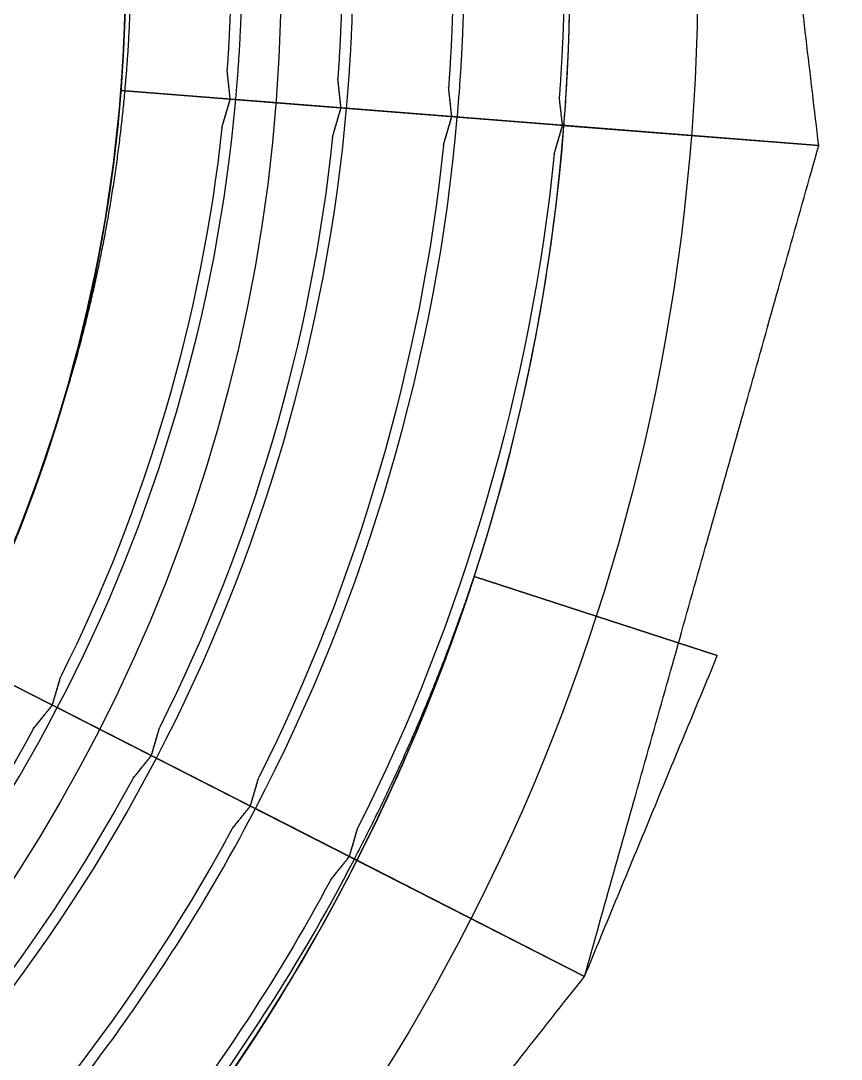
# Model space of a CAD drawing. Header units: millimetres. Extents: x -11.5 to 11.5, y -11.5 to 11.5.
# Drawn here: x 5.063 to 8.017, y -3.912 to -0.176 of the extents above; entities that cross this region are included whole.
import ezdxf

# ---------------------------------------------------------------- set-up
doc = ezdxf.new("R2010")
doc.units = ezdxf.units.MM
doc.layers.add('Part', color=7, linetype='CONTINUOUS')

msp = doc.modelspace()

# ---------------------------------------------------------------- linework, layer by layer
at = {"layer": 'Part'}
for p, q in [((5.4232, -0.4268, 187), (7.9355, -0.6245, 187)), ((7.9355, -0.6245, 172.6), (5.4232, -0.4268, 172.6)), ((5.4232, -0.4268, 187), (7.9355, -0.6245, 187)), ((7.9355, -0.6245, 172.6), (5.4232, -0.4268, 172.6)), ((7.9355, -0.6245, 156.6), (5.4232, -0.4268, 156.6)), ((5.4232, -0.4268, 171), (7.9355, -0.6245, 171)), ((7.9355, -0.6245, 156.6), (5.4232, -0.4268, 156.6)), ((7.9355, -0.6245, 140.6), (5.4232, -0.4268, 140.6)), ((5.4232, -0.4268, 155), (7.9355, -0.6245, 155)), ((5.4232, -0.4268, 171), (7.9355, -0.6245, 171)), ((7.9355, -0.6245, 140.6), (5.4232, -0.4268, 140.6)), ((7.9355, -0.6245, 124.6), (5.4232, -0.4268, 124.6)), ((5.4232, -0.4268, 139), (7.9355, -0.6245, 139)), ((5.4232, -0.4268, 155), (7.9355, -0.6245, 155)), ((7.9355, -0.6245, 124.6), (5.4232, -0.4268, 124.6)), ((7.9355, -0.6245, 108.6), (5.4232, -0.4268, 108.6)), ((5.4232, -0.4268, 123), (7.9355, -0.6245, 123)), ((5.4232, -0.4268, 139), (7.9355, -0.6245, 139)), ((7.9355, -0.6245, 108.6), (5.4232, -0.4268, 108.6)), ((7.9355, -0.6245, 92.6), (5.4232, -0.4268, 92.6)), ((5.4232, -0.4268, 107), (7.9355, -0.6245, 107)), ((5.4232, -0.4268, 123), (7.9355, -0.6245, 123)), ((7.9355, -0.6245, 92.6), (5.4232, -0.4268, 92.6)), ((7.9355, -0.6245, 76.6), (5.4232, -0.4268, 76.6)), ((5.4232, -0.4268, 91), (7.9355, -0.6245, 91)), ((5.4232, -0.4268, 107), (7.9355, -0.6245, 107)), ((7.9355, -0.6245, 76.6), (5.4232, -0.4268, 76.6)), ((5.4232, -0.4268, 75), (7.9355, -0.6245, 75)), ((5.4232, -0.4268, 75), (7.9355, -0.6245, 75)), ((5.4232, -0.4268, 91), (7.9355, -0.6245, 91)), ((7.9355, -0.6245, 188.6), (5.4382, -0.428, 188.6)), ((7.9355, -0.6245, 188.6), (5.4382, -0.428, 188.6)), ((5.817, -0.4578, 203), (7.9355, -0.6245, 203)), ((5.817, -0.4578, 203), (7.9355, -0.6245, 203)), ((5.817, -0.4578, 203.8), (5.817, -0.4578, 203)), ((5.817, -0.4578, 203.8), (5.817, -0.4578, 203)), ((7.9355, -0.6245, 204.6), (5.837, -0.4594, 204.6)), ((7.9355, -0.6245, 204.6), (5.837, -0.4594, 204.6)), ((6.2158, -0.4892, 219), (7.9355, -0.6245, 219)), ((6.2158, -0.4892, 219), (7.9355, -0.6245, 219)), ((6.2158, -0.4892, 219.8), (6.2158, -0.4892, 219)), ((6.2158, -0.4892, 219.8), (6.2158, -0.4892, 219)), ((7.9355, -0.6245, 220.6), (6.2357, -0.4908, 220.6)), ((7.9355, -0.6245, 220.6), (6.2357, -0.4908, 220.6)), ((6.6145, -0.5206, 235), (7.9355, -0.6245, 235)), ((6.6145, -0.5206, 235), (7.9355, -0.6245, 235)), ((6.6145, -0.5206, 235.8), (6.6145, -0.5206, 235)), ((6.6145, -0.5206, 235.8), (6.6145, -0.5206, 235)), ((7.9355, -0.6245, 236.6), (6.6345, -0.5221, 236.6)), ((7.9355, -0.6245, 236.6), (6.6345, -0.5221, 236.6)), ((7.0133, -0.552, 251), (7.9355, -0.6245, 251)), ((7.0133, -0.552, 251.8), (7.0133, -0.552, 251)), ((7.0133, -0.552, 251.8), (7.0133, -0.552, 251)), ((7.0133, -0.552, 251), (7.9355, -0.6245, 251)), ((7.9355, -0.6245, 252.6), (7.0183, -0.5524, 252.6)), ((7.9355, -0.6245, 252.6), (7.0183, -0.5524, 252.6)), ((7.0183, -0.5524, 267), (7.9355, -0.6245, 267)), ((7.0183, -0.5524, 267), (7.9355, -0.6245, 267)), ((7.9355, -0.6245, 268.6), (7.0183, -0.5524, 268.6)), ((7.9355, -0.6245, 268.6), (7.0183, -0.5524, 268.6)), ((7.0183, -0.5524, 283), (7.9355, -0.6245, 283)), ((7.0183, -0.5524, 283), (7.9355, -0.6245, 283)), ((7.9355, -0.6245, 284.6), (7.0183, -0.5524, 284.6)), ((7.9355, -0.6245, 284.6), (7.0183, -0.5524, 284.6)), ((7.0183, -0.5524, 299), (7.9355, -0.6245, 299)), ((7.0183, -0.5524, 299), (7.9355, -0.6245, 299)), ((7.9355, -0.6245, 300.6), (7.0183, -0.5524, 300.6)), ((7.9355, -0.6245, 300.6), (7.0183, -0.5524, 300.6)), ((7.9355, -0.6245, 235), (7.9355, -0.6245, 236.6)), ((7.9355, -0.6245, 235), (7.9355, -0.6245, 236.6)), ((7.9355, -0.6245, 219), (7.9355, -0.6245, 220.6)), ((7.9355, -0.6245, 251), (7.9355, -0.6245, 252.6)), ((7.9355, -0.6245, 251), (7.9355, -0.6245, 252.6)), ((7.9355, -0.6245, 219), (7.9355, -0.6245, 220.6)), ((7.9355, -0.6245, 203), (7.9355, -0.6245, 204.6)), ((7.9355, -0.6245, 267), (7.9355, -0.6245, 268.6)), ((7.9355, -0.6245, 267), (7.9355, -0.6245, 268.6)), ((7.9355, -0.6245, 203), (7.9355, -0.6245, 204.6)), ((7.9355, -0.6245, 187), (7.9355, -0.6245, 188.6)), ((7.9355, -0.6245, 283), (7.9355, -0.6245, 284.6)), ((7.9355, -0.6245, 283), (7.9355, -0.6245, 284.6)), ((7.9355, -0.6245, 187), (7.9355, -0.6245, 188.6)), ((7.9355, -0.6245, 299), (7.9355, -0.6245, 300.6)), ((7.9355, -0.6245, 299), (7.9355, -0.6245, 300.6)), ((7.9355, -0.6245, 171), (7.9355, -0.6245, 172.6)), ((7.9355, -0.6245, 171), (7.9355, -0.6245, 172.6)), ((7.9355, -0.6245, 155), (7.9355, -0.6245, 156.6)), ((7.9355, -0.6245, 155), (7.9355, -0.6245, 156.6)), ((7.9355, -0.6245, 139), (7.9355, -0.6245, 140.6)), ((7.9355, -0.6245, 139), (7.9355, -0.6245, 140.6)), ((7.9355, -0.6245, 123), (7.9355, -0.6245, 124.6)), ((7.9355, -0.6245, 123), (7.9355, -0.6245, 124.6)), ((7.9355, -0.6245, 107), (7.9355, -0.6245, 108.6)), ((7.9355, -0.6245, 107), (7.9355, -0.6245, 108.6)), ((7.9355, -0.6245, 91), (7.9355, -0.6245, 92.6)), ((7.9355, -0.6245, 91), (7.9355, -0.6245, 92.6)), ((7.9355, -0.6245, 75), (7.9355, -0.6245, 76.6)), ((7.9355, -0.6245, 75), (7.9355, -0.6245, 76.6)), ((6.6954, -2.1755, 316), (6.6954, -2.1755, 314.4)), ((6.6954, -2.1755, 314.4), (7.5704, -2.4598, 314.4)), ((6.6954, -2.1755, 314.4), (7.5704, -2.4598, 314.4)), ((7.5704, -2.4598, 316), (6.6954, -2.1755, 316)), ((6.6954, -2.1755, 316), (6.6954, -2.1755, 314.4)), ((7.5704, -2.4598, 316), (6.6954, -2.1755, 316)), ((7.5704, -2.4598, 314.4), (7.5704, -2.4598, 316)), ((7.5704, -2.4598, 314.4), (7.5704, -2.4598, 316)), ((7.0924, -3.6138, 187.6), (4.8471, -2.4697, 187.6)), ((7.0924, -3.6138, 187.6), (4.8471, -2.4697, 187.6)), ((4.8471, -2.4697, 186), (7.0924, -3.6138, 186)), ((7.0924, -3.6138, 171.6), (4.8471, -2.4697, 171.6)), ((7.0924, -3.6138, 171.6), (4.8471, -2.4697, 171.6)), ((4.8471, -2.4697, 186), (7.0924, -3.6138, 186)), ((7.0924, -3.6138, 155.6), (4.8471, -2.4697, 155.6)), ((7.0924, -3.6138, 155.6), (4.8471, -2.4697, 155.6)), ((4.8471, -2.4697, 170), (7.0924, -3.6138, 170)), ((4.8471, -2.4697, 170), (7.0924, -3.6138, 170)), ((7.0924, -3.6138, 139.6), (4.8471, -2.4697, 139.6)), ((7.0924, -3.6138, 139.6), (4.8471, -2.4697, 139.6)), ((4.8471, -2.4697, 154), (7.0924, -3.6138, 154)), ((4.8471, -2.4697, 154), (7.0924, -3.6138, 154)), ((7.0924, -3.6138, 123.6), (4.8471, -2.4697, 123.6)), ((7.0924, -3.6138, 123.6), (4.8471, -2.4697, 123.6)), ((4.8471, -2.4697, 138), (7.0924, -3.6138, 138)), ((4.8471, -2.4697, 138), (7.0924, -3.6138, 138)), ((7.0924, -3.6138, 107.6), (4.8471, -2.4697, 107.6)), ((7.0924, -3.6138, 107.6), (4.8471, -2.4697, 107.6)), ((4.8471, -2.4697, 122), (7.0924, -3.6138, 122)), ((4.8471, -2.4697, 122), (7.0924, -3.6138, 122)), ((7.0924, -3.6138, 91.6), (4.8471, -2.4697, 91.6)), ((7.0924, -3.6138, 91.6), (4.8471, -2.4697, 91.6)), ((4.8471, -2.4697, 106), (7.0924, -3.6138, 106)), ((4.8471, -2.4697, 106), (7.0924, -3.6138, 106)), ((7.0924, -3.6138, 75.6), (4.8471, -2.4697, 75.6)), ((7.0924, -3.6138, 75.6), (4.8471, -2.4697, 75.6)), ((4.8471, -2.4697, 74), (7.0924, -3.6138, 74)), ((4.8471, -2.4697, 74), (7.0924, -3.6138, 74)), ((4.8471, -2.4697, 90), (7.0924, -3.6138, 90)), ((4.8471, -2.4697, 90), (7.0924, -3.6138, 90)), ((5.1767, -2.6377, 202), (7.0924, -3.6138, 202)), ((5.1767, -2.6377, 202.8), (5.1767, -2.6377, 202)), ((5.1767, -2.6377, 202.8), (5.1767, -2.6377, 202)), ((5.1767, -2.6377, 202), (7.0924, -3.6138, 202)), ((7.0924, -3.6138, 203.6), (5.1946, -2.6468, 203.6)), ((7.0924, -3.6138, 203.6), (5.1946, -2.6468, 203.6)), ((5.5332, -2.8193, 218), (7.0924, -3.6138, 218)), ((5.5332, -2.8193, 218.8), (5.5332, -2.8193, 218)), ((5.5332, -2.8193, 218.8), (5.5332, -2.8193, 218)), ((5.5332, -2.8193, 218), (7.0924, -3.6138, 218)), ((7.0924, -3.6138, 219.6), (5.551, -2.8284, 219.6)), ((7.0924, -3.6138, 219.6), (5.551, -2.8284, 219.6)), ((5.8896, -3.0009, 234), (7.0924, -3.6138, 234)), ((5.8896, -3.0009, 234.8), (5.8896, -3.0009, 234)), ((5.8896, -3.0009, 234.8), (5.8896, -3.0009, 234)), ((5.8896, -3.0009, 234), (7.0924, -3.6138, 234)), ((7.0924, -3.6138, 235.6), (5.9074, -3.01, 235.6)), ((7.0924, -3.6138, 235.6), (5.9074, -3.01, 235.6)), ((6.246, -3.1825, 250), (7.0924, -3.6138, 250)), ((6.246, -3.1825, 250.8), (6.246, -3.1825, 250)), ((6.246, -3.1825, 250.8), (6.246, -3.1825, 250)), ((6.246, -3.1825, 250), (7.0924, -3.6138, 250)), ((7.0924, -3.6138, 251.6), (6.2638, -3.1916, 251.6)), ((7.0924, -3.6138, 251.6), (6.2638, -3.1916, 251.6)), ((6.2727, -3.1961, 266), (7.0924, -3.6138, 266)), ((6.2727, -3.1961, 266), (7.0924, -3.6138, 266)), ((7.0924, -3.6138, 267.6), (6.2727, -3.1961, 267.6)), ((7.0924, -3.6138, 267.6), (6.2727, -3.1961, 267.6)), ((6.2727, -3.1961, 282), (7.0924, -3.6138, 282)), ((6.2727, -3.1961, 282), (7.0924, -3.6138, 282)), ((7.0924, -3.6138, 283.6), (6.2727, -3.1961, 283.6)), ((7.0924, -3.6138, 283.6), (6.2727, -3.1961, 283.6)), ((6.2727, -3.1961, 298), (7.0924, -3.6138, 298)), ((6.2727, -3.1961, 298), (7.0924, -3.6138, 298)), ((7.0924, -3.6138, 299.6), (6.2727, -3.1961, 299.6)), ((7.0924, -3.6138, 299.6), (6.2727, -3.1961, 299.6)), ((6.2727, -3.1961, 314), (7.0924, -3.6138, 314)), ((6.2727, -3.1961, 314), (7.0924, -3.6138, 314)), ((7.0924, -3.6138, 315.6), (6.2727, -3.1961, 315.6)), ((7.0924, -3.6138, 315.6), (6.2727, -3.1961, 315.6)), ((7.0924, -3.6138, 234), (7.0924, -3.6138, 235.6)), ((7.0924, -3.6138, 234), (7.0924, -3.6138, 235.6)), ((7.0924, -3.6138, 250), (7.0924, -3.6138, 251.6)), ((7.0924, -3.6138, 250), (7.0924, -3.6138, 251.6)), ((7.0924, -3.6138, 218), (7.0924, -3.6138, 219.6)), ((7.0924, -3.6138, 218), (7.0924, -3.6138, 219.6)), ((7.0924, -3.6138, 266), (7.0924, -3.6138, 267.6)), ((7.0924, -3.6138, 266), (7.0924, -3.6138, 267.6)), ((7.0924, -3.6138, 202), (7.0924, -3.6138, 203.6)), ((7.0924, -3.6138, 202), (7.0924, -3.6138, 203.6)), ((7.0924, -3.6138, 282), (7.0924, -3.6138, 283.6)), ((7.0924, -3.6138, 282), (7.0924, -3.6138, 283.6)), ((7.0924, -3.6138, 186), (7.0924, -3.6138, 187.6)), ((7.0924, -3.6138, 298), (7.0924, -3.6138, 299.6)), ((7.0924, -3.6138, 298), (7.0924, -3.6138, 299.6)), ((7.0924, -3.6138, 186), (7.0924, -3.6138, 187.6)), ((7.0924, -3.6138, 314), (7.0924, -3.6138, 315.6)), ((7.0924, -3.6138, 314), (7.0924, -3.6138, 315.6)), ((7.0924, -3.6138, 170), (7.0924, -3.6138, 171.6)), ((7.0924, -3.6138, 170), (7.0924, -3.6138, 171.6)), ((7.0924, -3.6138, 154), (7.0924, -3.6138, 155.6)), ((7.0924, -3.6138, 154), (7.0924, -3.6138, 155.6)), ((7.0924, -3.6138, 138), (7.0924, -3.6138, 139.6)), ((7.0924, -3.6138, 138), (7.0924, -3.6138, 139.6)), ((7.0924, -3.6138, 122), (7.0924, -3.6138, 123.6)), ((7.0924, -3.6138, 122), (7.0924, -3.6138, 123.6)), ((7.0924, -3.6138, 106), (7.0924, -3.6138, 107.6)), ((7.0924, -3.6138, 106), (7.0924, -3.6138, 107.6)), ((7.0924, -3.6138, 90), (7.0924, -3.6138, 91.6)), ((7.0924, -3.6138, 90), (7.0924, -3.6138, 91.6)), ((7.0924, -3.6138, 74), (7.0924, -3.6138, 75.6)), ((7.0924, -3.6138, 74), (7.0924, -3.6138, 75.6))]:
    msp.add_line(p, q, dxfattribs=at)
for centre, radius in [((0, 0, 55), 11.5), ((0, 0, 55), 11.5), ((0, 0, 46), 11.5), ((0, 0, 46), 11.5), ((0, 0, 46), 7.5), ((0, 0, 46), 7.5), ((0, 0, 35), 7.5), ((0, 0, 35), 7.5), ((0, 0, 35), 6), ((0, 0), 6), ((0, 0, 35), 6), ((0, 0), 6), ((0, 0, 55), 5.44), ((0, 0, 55), 5.44)]:
    msp.add_circle(centre, radius, dxfattribs=at)
for centre, radius, start, end in [((0, 0, 252), 7.04, 18, -18.01221), ((0, 0, 252), 7.04, 18, -18.01221), ((0, 0, 316), 7.04, 0, -18), ((0, 0, 316), 7.04, 0, -18), ((0, 0, 188), 5.44, 16.943, -18.0282), ((0, 0, 188), 5.44, 16.943, -18.0282), ((0, 0, 316), 7.04, -18, 0), ((0, 0, 316), 7.04, -18, 0)]:
    msp.add_arc(centre, radius, start, end, dxfattribs=at)
for points, degree in [([(7.9355, -0.6245, 236.6), (7.5704, 2.4598, 237.6)], 1), ([(7.9355, -0.6245, 220.6), (7.5704, 2.4598, 221.6)], 1), ([(7.9355, -0.6245, 235), (7.5704, 2.4598, 236)], 1), ([(7.9355, -0.6245, 251), (7.5704, 2.4598, 252)], 1), ([(7.9355, -0.6245, 236.6), (7.5704, 2.4598, 237.6)], 1), ([(7.9355, -0.6245, 235), (7.5704, 2.4598, 236)], 1), ([(7.9355, -0.6245, 220.6), (7.5704, 2.4598, 221.6)], 1), ([(7.9355, -0.6245, 219), (7.5704, 2.4598, 220)], 1), ([(7.9355, -0.6245, 204.6), (7.5704, 2.4598, 205.6)], 1), ([(7.9355, -0.6245, 219), (7.5704, 2.4598, 220)], 1), ([(7.9355, -0.6245, 252.6), (7.5704, 2.4598, 253.6)], 1), ([(7.9355, -0.6245, 251), (7.5704, 2.4598, 252)], 1), ([(7.9355, -0.6245, 252.6), (7.5704, 2.4598, 253.6)], 1), ([(7.9355, -0.6245, 267), (7.5704, 2.4598, 268)], 1), ([(7.9355, -0.6245, 204.6), (7.5704, 2.4598, 205.6)], 1), ([(7.9355, -0.6245, 203), (7.5704, 2.4598, 204)], 1), ([(7.9355, -0.6245, 188.6), (7.5704, 2.4598, 189.6)], 1), ([(7.9355, -0.6245, 203), (7.5704, 2.4598, 204)], 1), ([(7.9355, -0.6245, 268.6), (7.5704, 2.4598, 269.6)], 1), ([(7.9355, -0.6245, 283), (7.5704, 2.4598, 284)], 1), ([(7.9355, -0.6245, 268.6), (7.5704, 2.4598, 269.6)], 1), ([(7.9355, -0.6245, 267), (7.5704, 2.4598, 268)], 1), ([(7.9355, -0.6245, 188.6), (7.5704, 2.4598, 189.6)], 1), ([(7.9355, -0.6245, 187), (7.5704, 2.4598, 188)], 1), ([(7.9355, -0.6245, 284.6), (7.5704, 2.4598, 285.6)], 1), ([(7.9355, -0.6245, 299), (7.5704, 2.4598, 300)], 1), ([(7.9355, -0.6245, 284.6), (7.5704, 2.4598, 285.6)], 1), ([(7.9355, -0.6245, 283), (7.5704, 2.4598, 284)], 1), ([(7.9355, -0.6245, 187), (7.5704, 2.4598, 188)], 1), ([(7.9355, -0.6245, 172.6), (7.5704, 2.4598, 173.6)], 1), ([(7.9355, -0.6245, 300.6), (7.5704, 2.4598, 301.6)], 1), ([(7.9355, -0.6245, 300.6), (7.5704, 2.4598, 301.6)], 1), ([(7.9355, -0.6245, 299), (7.5704, 2.4598, 300)], 1), ([(7.9355, -0.6245, 172.6), (7.5704, 2.4598, 173.6)], 1), ([(7.9355, -0.6245, 171), (7.5704, 2.4598, 172)], 1), ([(7.9355, -0.6245, 156.6), (7.5704, 2.4598, 157.6)], 1), ([(7.9355, -0.6245, 171), (7.5704, 2.4598, 172)], 1), ([(7.9355, -0.6245, 156.6), (7.5704, 2.4598, 157.6)], 1), ([(7.9355, -0.6245, 155), (7.5704, 2.4598, 156)], 1), ([(7.9355, -0.6245, 140.6), (7.5704, 2.4598, 141.6)], 1), ([(7.9355, -0.6245, 155), (7.5704, 2.4598, 156)], 1), ([(7.9355, -0.6245, 140.6), (7.5704, 2.4598, 141.6)], 1), ([(7.9355, -0.6245, 139), (7.5704, 2.4598, 140)], 1), ([(7.9355, -0.6245, 124.6), (7.5704, 2.4598, 125.6)], 1), ([(7.9355, -0.6245, 139), (7.5704, 2.4598, 140)], 1), ([(7.9355, -0.6245, 124.6), (7.5704, 2.4598, 125.6)], 1), ([(7.9355, -0.6245, 123), (7.5704, 2.4598, 124)], 1), ([(7.9355, -0.6245, 108.6), (7.5704, 2.4598, 109.6)], 1), ([(7.9355, -0.6245, 123), (7.5704, 2.4598, 124)], 1), ([(7.9355, -0.6245, 108.6), (7.5704, 2.4598, 109.6)], 1), ([(7.9355, -0.6245, 107), (7.5704, 2.4598, 108)], 1), ([(7.9355, -0.6245, 92.6), (7.5704, 2.4598, 93.6)], 1), ([(7.9355, -0.6245, 107), (7.5704, 2.4598, 108)], 1), ([(7.9355, -0.6245, 92.6), (7.5704, 2.4598, 93.6)], 1), ([(7.9355, -0.6245, 91), (7.5704, 2.4598, 92)], 1), ([(7.9355, -0.6245, 76.6), (7.5704, 2.4598, 77.6)], 1), ([(7.9355, -0.6245, 91), (7.5704, 2.4598, 92)], 1), ([(7.9355, -0.6245, 76.6), (7.5704, 2.4598, 77.6)], 1), ([(7.9355, -0.6245, 75), (7.5704, 2.4598, 76)], 1), ([(7.9355, -0.6245, 75), (7.5704, 2.4598, 76)], 1), ([(5.4232, -0.4268, 187), (5.4399, -0.2154, 187.1013), (5.44, 0, 187.2019)], 2), ([(5.4232, -0.4268, 172.6), (5.4399, -0.2156, 172.7016), (5.44, 0, 172.8025)], 2), ([(5.4232, -0.4268, 187), (5.4399, -0.2154, 187.1013), (5.44, 0, 187.2019)], 2), ([(5.4232, -0.4268, 172.6), (5.4399, -0.2156, 172.7016), (5.44, 0, 172.8025)], 2), ([(5.4232, -0.4268, 156.6), (5.4399, -0.2156, 156.7016), (5.44, 0, 156.8025)], 2), ([(5.4232, -0.4268, 156.6), (5.4399, -0.2156, 156.7016), (5.44, 0, 156.8025)], 2), ([(5.4232, -0.4268, 171), (5.4399, -0.2156, 171.1016), (5.44, 0, 171.2025)], 2), ([(5.4232, -0.4268, 171), (5.4399, -0.2156, 171.1016), (5.44, 0, 171.2025)], 2), ([(5.4232, -0.4268, 140.6), (5.4399, -0.2156, 140.7016), (5.44, 0, 140.8025)], 2), ([(5.4232, -0.4268, 140.6), (5.4399, -0.2156, 140.7016), (5.44, 0, 140.8025)], 2), ([(5.4232, -0.4268, 155), (5.4399, -0.2156, 155.1016), (5.44, 0, 155.2025)], 2), ([(5.4232, -0.4268, 155), (5.4399, -0.2156, 155.1016), (5.44, 0, 155.2025)], 2), ([(5.4232, -0.4268, 124.6), (5.4399, -0.2156, 124.7016), (5.44, 0, 124.8025)], 2), ([(5.4232, -0.4268, 124.6), (5.4399, -0.2156, 124.7016), (5.44, 0, 124.8025)], 2), ([(5.4232, -0.4268, 139), (5.4399, -0.2156, 139.1016), (5.44, 0, 139.2025)], 2), ([(5.4232, -0.4268, 139), (5.4399, -0.2156, 139.1016), (5.44, 0, 139.2025)], 2), ([(5.4232, -0.4268, 108.6), (5.4399, -0.2156, 108.7016), (5.44, 0, 108.8025)], 2), ([(5.4232, -0.4268, 108.6), (5.4399, -0.2156, 108.7016), (5.44, 0, 108.8025)], 2), ([(5.4232, -0.4268, 123), (5.4399, -0.2156, 123.1016), (5.44, 0, 123.2025)], 2), ([(5.4232, -0.4268, 123), (5.4399, -0.2156, 123.1016), (5.44, 0, 123.2025)], 2), ([(5.4232, -0.4268, 92.6), (5.4399, -0.2156, 92.7016), (5.44, 0, 92.8025)], 2), ([(5.4232, -0.4268, 92.6), (5.4399, -0.2156, 92.7016), (5.44, 0, 92.8025)], 2), ([(5.4232, -0.4268, 107), (5.4399, -0.2156, 107.1016), (5.44, 0, 107.2025)], 2), ([(5.4232, -0.4268, 107), (5.4399, -0.2156, 107.1016), (5.44, 0, 107.2025)], 2), ([(5.4232, -0.4268, 76.6), (5.4399, -0.2156, 76.7016), (5.44, 0, 76.8025)], 2), ([(5.4232, -0.4268, 76.6), (5.4399, -0.2156, 76.7016), (5.44, 0, 76.8025)], 2), ([(5.4232, -0.4268, 75), (5.4399, -0.2156, 75.1016), (5.44, 0, 75.2025)], 2), ([(5.4232, -0.4268, 91), (5.4399, -0.2156, 91.1016), (5.44, 0, 91.2025)], 2), ([(5.4232, -0.4268, 91), (5.4399, -0.2156, 91.1016), (5.44, 0, 91.2025)], 2), ([(5.4232, -0.4268, 75), (5.4399, -0.2156, 75.1016), (5.44, 0, 75.2025)], 2), ([(5.4382, -0.428, 188.6), (5.4575, -0.2162, 188.7013), (5.46, 0, 188.8019)], 2), ([(5.4382, -0.428, 188.6), (5.4575, -0.2162, 188.7013), (5.46, 0, 188.8019)], 2), ([(5.82, 0, 203.2018), (5.8181, -0.1769, 203.1246), (5.8056, -0.3512, 203.047)], 2), ([(5.82, 0, 203.2018), (5.8181, -0.1769, 203.1246), (5.8056, -0.3512, 203.047)], 2), ([(5.837, -0.4594, 204.6), (5.8575, -0.232, 204.7013), (5.86, 0, 204.8018)], 2), ([(5.837, -0.4594, 204.6), (5.8575, -0.232, 204.7013), (5.86, 0, 204.8018)], 2), ([(6.22, 0, 219.2019), (6.218, -0.1928, 219.1231), (6.2043, -0.383, 219.0438)], 2), ([(6.22, 0, 219.2019), (6.218, -0.1928, 219.1231), (6.2043, -0.383, 219.0438)], 2), ([(6.2357, -0.4908, 220.6), (6.2575, -0.2478, 220.7014), (6.26, 0, 220.8019)], 2), ([(6.2357, -0.4908, 220.6), (6.2575, -0.2478, 220.7014), (6.26, 0, 220.8019)], 2), ([(6.62, 0, 235.2019), (6.618, -0.2088, 235.1218), (6.603, -0.4146, 235.0411)], 2), ([(6.62, 0, 235.2019), (6.618, -0.2088, 235.1218), (6.603, -0.4146, 235.0411)], 2), ([(6.6345, -0.5221, 236.6), (6.6575, -0.2636, 236.7014), (6.66, 0, 236.8019)], 2), ([(6.6345, -0.5221, 236.6), (6.6575, -0.2636, 236.7014), (6.66, 0, 236.8019)], 2), ([(7.0201, 0, 251.2024), (7.018, -0.2269, 251.1201), (7.0015, -0.4503, 251.0373)], 2), ([(7.0201, 0, 251.2024), (7.018, -0.2269, 251.1201), (7.0015, -0.4503, 251.0373)], 2), ([(7.0183, -0.5524, 252.6), (7.0399, -0.2787, 252.7017), (7.04, 0, 252.8024)], 2), ([(7.0183, -0.5524, 267), (7.0399, -0.2788, 267.1017), (7.04, 0, 267.2025)], 2), ([(7.0183, -0.5524, 268.6), (7.0399, -0.2788, 268.7017), (7.04, 0, 268.8025)], 2), ([(7.0183, -0.5524, 283), (7.0399, -0.2788, 283.1017), (7.04, 0, 283.2025)], 2), ([(7.0183, -0.5524, 252.6), (7.0399, -0.2787, 252.7017), (7.04, 0, 252.8024)], 2), ([(7.0183, -0.5524, 267), (7.0399, -0.2788, 267.1017), (7.04, 0, 267.2025)], 2), ([(7.0183, -0.5524, 284.6), (7.0399, -0.2788, 284.7017), (7.04, 0, 284.8025)], 2), ([(7.0183, -0.5524, 299), (7.0399, -0.2788, 299.1017), (7.04, 0, 299.2025)], 2), ([(7.0183, -0.5524, 268.6), (7.0399, -0.2788, 268.7017), (7.04, 0, 268.8025)], 2), ([(7.0183, -0.5524, 283), (7.0399, -0.2788, 283.1017), (7.04, 0, 283.2025)], 2), ([(7.0183, -0.5524, 300.6), (7.0399, -0.2788, 300.7017), (7.04, 0, 300.8025)], 2), ([(7.0183, -0.5524, 284.6), (7.0399, -0.2788, 284.7017), (7.04, 0, 284.8025)], 2), ([(7.0183, -0.5524, 299), (7.0399, -0.2788, 299.1017), (7.04, 0, 299.2025)], 2), ([(7.0183, -0.5524, 300.6), (7.0399, -0.2788, 300.7017), (7.04, 0, 300.8025)], 2), ([(5.817, -0.4578, 203.8), (5.8116, -0.4071, 203.4229), (5.8056, -0.3512, 203.047)], 2), ([(5.817, -0.4578, 203), (5.8056, -0.3512, 203.047)], 1), ([(5.817, -0.4578, 203.8), (5.8116, -0.4071, 203.4229), (5.8056, -0.3512, 203.047)], 2), ([(5.817, -0.4578, 203), (5.8056, -0.3512, 203.047)], 1), ([(6.2158, -0.4892, 219.8), (6.2103, -0.4385, 219.4214), (6.2043, -0.383, 219.0438)], 2), ([(6.2158, -0.4892, 219), (6.2043, -0.383, 219.0438)], 1), ([(6.2158, -0.4892, 219.8), (6.2103, -0.4385, 219.4214), (6.2043, -0.383, 219.0438)], 2), ([(6.2158, -0.4892, 219), (6.2043, -0.383, 219.0438)], 1), ([(4.8471, -2.4697, 171.6), (5.167, -1.8473, 171.9361), (5.3708, -1.1246, 172.2639), (5.4232, -0.4268, 172.6)], 3), ([(4.8471, -2.4697, 186), (5.167, -1.8473, 186.3361), (5.3708, -1.1246, 186.6639), (5.4232, -0.4268, 187)], 3), ([(4.8471, -2.4697, 186), (5.167, -1.8473, 186.3361), (5.3708, -1.1246, 186.6639), (5.4232, -0.4268, 187)], 3), ([(4.8471, -2.4697, 171.6), (5.167, -1.8473, 171.9361), (5.3708, -1.1246, 172.2639), (5.4232, -0.4268, 172.6)], 3), ([(4.8471, -2.4697, 155.6), (5.167, -1.8473, 155.9361), (5.3708, -1.1246, 156.2639), (5.4232, -0.4268, 156.6)], 3), ([(4.8471, -2.4697, 170), (5.167, -1.8473, 170.3361), (5.3708, -1.1246, 170.6639), (5.4232, -0.4268, 171)], 3), ([(4.8471, -2.4697, 155.6), (5.167, -1.8473, 155.9361), (5.3708, -1.1246, 156.2639), (5.4232, -0.4268, 156.6)], 3), ([(4.8471, -2.4697, 139.6), (5.167, -1.8473, 139.9361), (5.3708, -1.1246, 140.2639), (5.4232, -0.4268, 140.6)], 3), ([(4.8471, -2.4697, 154), (5.167, -1.8473, 154.3361), (5.3708, -1.1246, 154.6639), (5.4232, -0.4268, 155)], 3), ([(4.8471, -2.4697, 170), (5.167, -1.8473, 170.3361), (5.3708, -1.1246, 170.6639), (5.4232, -0.4268, 171)], 3), ([(4.8471, -2.4697, 139.6), (5.167, -1.8473, 139.9361), (5.3708, -1.1246, 140.2639), (5.4232, -0.4268, 140.6)], 3), ([(4.8471, -2.4697, 123.6), (5.167, -1.8473, 123.9361), (5.3708, -1.1246, 124.2639), (5.4232, -0.4268, 124.6)], 3), ([(4.8471, -2.4697, 138), (5.167, -1.8473, 138.3361), (5.3708, -1.1246, 138.6639), (5.4232, -0.4268, 139)], 3), ([(4.8471, -2.4697, 154), (5.167, -1.8473, 154.3361), (5.3708, -1.1246, 154.6639), (5.4232, -0.4268, 155)], 3), ([(4.8471, -2.4697, 123.6), (5.167, -1.8473, 123.9361), (5.3708, -1.1246, 124.2639), (5.4232, -0.4268, 124.6)], 3), ([(4.8471, -2.4697, 107.6), (5.167, -1.8473, 107.9361), (5.3708, -1.1246, 108.2639), (5.4232, -0.4268, 108.6)], 3), ([(4.8471, -2.4697, 122), (5.167, -1.8473, 122.3361), (5.3708, -1.1246, 122.6639), (5.4232, -0.4268, 123)], 3), ([(4.8471, -2.4697, 138), (5.167, -1.8473, 138.3361), (5.3708, -1.1246, 138.6639), (5.4232, -0.4268, 139)], 3), ([(4.8471, -2.4697, 107.6), (5.167, -1.8473, 107.9361), (5.3708, -1.1246, 108.2639), (5.4232, -0.4268, 108.6)], 3), ([(4.8471, -2.4697, 91.6), (5.167, -1.8473, 91.9361), (5.3708, -1.1246, 92.2639), (5.4232, -0.4268, 92.6)], 3), ([(4.8471, -2.4697, 106), (5.167, -1.8473, 106.3361), (5.3708, -1.1246, 106.6639), (5.4232, -0.4268, 107)], 3), ([(4.8471, -2.4697, 122), (5.167, -1.8473, 122.3361), (5.3708, -1.1246, 122.6639), (5.4232, -0.4268, 123)], 3), ([(4.8471, -2.4697, 91.6), (5.167, -1.8473, 91.9361), (5.3708, -1.1246, 92.2639), (5.4232, -0.4268, 92.6)], 3), ([(4.8471, -2.4697, 75.6), (5.167, -1.8473, 75.9361), (5.3708, -1.1246, 76.2639), (5.4232, -0.4268, 76.6)], 3), ([(4.8471, -2.4697, 74), (5.167, -1.8473, 74.3361), (5.3708, -1.1246, 74.6639), (5.4232, -0.4268, 75)], 3), ([(4.8471, -2.4697, 90), (5.167, -1.8473, 90.3361), (5.3708, -1.1246, 90.6639), (5.4232, -0.4268, 91)], 3), ([(4.8471, -2.4697, 106), (5.167, -1.8473, 106.3361), (5.3708, -1.1246, 106.6639), (5.4232, -0.4268, 107)], 3), ([(4.8471, -2.4697, 75.6), (5.167, -1.8473, 75.9361), (5.3708, -1.1246, 76.2639), (5.4232, -0.4268, 76.6)], 3), ([(4.8471, -2.4697, 74), (5.167, -1.8473, 74.3361), (5.3708, -1.1246, 74.6639), (5.4232, -0.4268, 75)], 3), ([(4.8471, -2.4697, 90), (5.167, -1.8473, 90.3361), (5.3708, -1.1246, 90.6639), (5.4232, -0.4268, 91)], 3), ([(6.6145, -0.5206, 235.8), (6.609, -0.4699, 235.4201), (6.603, -0.4146, 235.0411)], 2), ([(6.6145, -0.5206, 235), (6.603, -0.4146, 235.0411)], 1), ([(6.6145, -0.5206, 235.8), (6.609, -0.4699, 235.4201), (6.603, -0.4146, 235.0411)], 2), ([(6.6145, -0.5206, 235), (6.603, -0.4146, 235.0411)], 1), ([(5.1946, -2.6468, 203.6), (5.5459, -1.9815, 203.9357), (5.7722, -1.2078, 204.2634), (5.837, -0.4594, 204.6)], 3), ([(5.1946, -2.6468, 203.6), (5.5459, -1.9815, 203.9357), (5.7722, -1.2078, 204.2634), (5.837, -0.4594, 204.6)], 3), ([(5.7867, -0.5611, 202.9526), (5.8025, -0.5071, 203.3765), (5.817, -0.4578, 203.8)], 2), ([(5.7867, -0.5611, 202.9526), (5.817, -0.4578, 203)], 1), ([(5.7867, -0.5611, 202.9526), (5.817, -0.4578, 203)], 1), ([(5.7867, -0.5611, 202.9526), (5.8025, -0.5071, 203.3765), (5.817, -0.4578, 203.8)], 2), ([(7.0133, -0.552, 251.8), (7.0015, -0.4503, 251.0373)], 1), ([(7.0133, -0.552, 251.8), (7.0015, -0.4503, 251.0373)], 1), ([(7.0133, -0.552, 251), (7.0015, -0.4503, 251.0373)], 1), ([(7.0133, -0.552, 251), (7.0015, -0.4503, 251.0373)], 1), ([(5.551, -2.8284, 219.6), (5.9259, -2.1171, 219.9359), (6.1671, -1.2909, 220.2634), (6.2357, -0.4908, 220.6)], 3), ([(5.551, -2.8284, 219.6), (5.9259, -2.1171, 219.9359), (6.1671, -1.2909, 220.2634), (6.2357, -0.4908, 220.6)], 3), ([(5.9074, -3.01, 235.6), (6.3059, -2.2527, 235.936), (6.5619, -1.3739, 236.2633), (6.6345, -0.5221, 236.6)], 3), ([(5.9074, -3.01, 235.6), (6.3059, -2.2527, 235.936), (6.5619, -1.3739, 236.2633), (6.6345, -0.5221, 236.6)], 3), ([(6.1856, -0.5922, 218.9558), (6.2013, -0.5385, 219.3781), (6.2158, -0.4892, 219.8)], 2), ([(6.1856, -0.5922, 218.9558), (6.2158, -0.4892, 219)], 1), ([(6.1856, -0.5922, 218.9558), (6.2158, -0.4892, 219)], 1), ([(6.1856, -0.5922, 218.9558), (6.2013, -0.5385, 219.3781), (6.2158, -0.4892, 219.8)], 2), ([(6.5845, -0.6233, 234.9586), (6.6001, -0.5699, 235.3795), (6.6145, -0.5206, 235.8)], 2), ([(6.5845, -0.6233, 234.9586), (6.6145, -0.5206, 235)], 1), ([(6.5845, -0.6233, 234.9586), (6.6145, -0.5206, 235)], 1), ([(6.5845, -0.6233, 234.9586), (6.6001, -0.5699, 235.3795), (6.6145, -0.5206, 235.8)], 2), ([(6.2727, -3.1961, 266), (6.687, -2.3895, 266.3365), (6.9501, -1.4566, 266.6635), (7.0183, -0.5524, 267)], 3), ([(6.2727, -3.1961, 267.6), (6.687, -2.3895, 267.9365), (6.9501, -1.4566, 268.2635), (7.0183, -0.5524, 268.6)], 3), ([(6.2727, -3.1961, 282), (6.687, -2.3895, 282.3365), (6.9501, -1.4566, 282.6635), (7.0183, -0.5524, 283)], 3), ([(6.2727, -3.1961, 266), (6.687, -2.3895, 266.3365), (6.9501, -1.4566, 266.6635), (7.0183, -0.5524, 267)], 3), ([(6.2727, -3.1961, 283.6), (6.687, -2.3895, 283.9365), (6.9501, -1.4566, 284.2635), (7.0183, -0.5524, 284.6)], 3), ([(6.2727, -3.1961, 298), (6.687, -2.3895, 298.3365), (6.9501, -1.4566, 298.6635), (7.0183, -0.5524, 299)], 3), ([(6.2727, -3.1961, 267.6), (6.687, -2.3895, 267.9365), (6.9501, -1.4566, 268.2635), (7.0183, -0.5524, 268.6)], 3), ([(6.2727, -3.1961, 282), (6.687, -2.3895, 282.3365), (6.9501, -1.4566, 282.6635), (7.0183, -0.5524, 283)], 3), ([(6.2727, -3.1961, 299.6), (6.687, -2.3895, 299.9365), (6.9501, -1.4566, 300.2635), (7.0183, -0.5524, 300.6)], 3), ([(6.2727, -3.1961, 283.6), (6.687, -2.3895, 283.9365), (6.9501, -1.4566, 284.2635), (7.0183, -0.5524, 284.6)], 3), ([(6.2727, -3.1961, 298), (6.687, -2.3895, 298.3365), (6.9501, -1.4566, 298.6635), (7.0183, -0.5524, 299)], 3), ([(6.2727, -3.1961, 299.6), (6.687, -2.3895, 299.9365), (6.9501, -1.4566, 300.2635), (7.0183, -0.5524, 300.6)], 3), ([(6.695, -2.1769, 252), (6.8678, -1.6468, 252.1993), (6.9761, -1.0933, 252.3979), (7.0183, -0.5524, 252.6)], 3), ([(6.695, -2.1769, 252), (6.8678, -1.6468, 252.1993), (6.9761, -1.0933, 252.3979), (7.0183, -0.5524, 252.6)], 3), ([(6.9834, -0.6544, 250.9611), (6.9989, -0.6013, 251.3807), (7.0133, -0.552, 251.8)], 2), ([(6.9834, -0.6544, 250.9611), (7.0133, -0.552, 251)], 1), ([(6.9834, -0.6544, 250.9611), (7.0133, -0.552, 251)], 1), ([(6.9834, -0.6544, 250.9611), (6.9989, -0.6013, 251.3807), (7.0133, -0.552, 251.8)], 2), ([(5.7867, -0.5611, 202.9526), (5.7153, -1.2365, 202.6484), (5.513, -1.9275, 202.3507), (5.207, -2.5348, 202.0472)], 3), ([(5.7867, -0.5611, 202.9526), (5.7153, -1.2365, 202.6484), (5.513, -1.9275, 202.3507), (5.207, -2.5348, 202.0472)], 3), ([(6.1856, -0.5922, 218.9558), (6.1102, -1.3193, 218.6494), (5.893, -2.0633, 218.3498), (5.5632, -2.7167, 218.044)], 3), ([(6.1856, -0.5922, 218.9558), (6.1102, -1.3193, 218.6494), (5.893, -2.0633, 218.3498), (5.5632, -2.7167, 218.044)], 3), ([(6.5845, -0.6233, 234.9586), (6.5051, -1.4022, 234.6502), (6.2729, -2.199, 234.3491), (5.9195, -2.8986, 234.0412)], 3), ([(6.5845, -0.6233, 234.9586), (6.5051, -1.4022, 234.6502), (6.2729, -2.199, 234.3491), (5.9195, -2.8986, 234.0412)], 3), ([(7.0924, -3.6138, 235.6), (7.9355, -0.6245, 236.6)], 1), ([(7.0924, -3.6138, 250), (7.9355, -0.6245, 251)], 1), ([(7.0924, -3.6138, 251.6), (7.9355, -0.6245, 252.6)], 1), ([(7.0924, -3.6138, 235.6), (7.9355, -0.6245, 236.6)], 1), ([(7.0924, -3.6138, 234), (7.9355, -0.6245, 235)], 1), ([(7.0924, -3.6138, 219.6), (7.9355, -0.6245, 220.6)], 1), ([(7.0924, -3.6138, 234), (7.9355, -0.6245, 235)], 1), ([(7.0924, -3.6138, 251.6), (7.9355, -0.6245, 252.6)], 1), ([(7.0924, -3.6138, 250), (7.9355, -0.6245, 251)], 1), ([(7.0924, -3.6138, 266), (7.9355, -0.6245, 267)], 1), ([(7.0924, -3.6138, 219.6), (7.9355, -0.6245, 220.6)], 1), ([(7.0924, -3.6138, 218), (7.9355, -0.6245, 219)], 1), ([(7.0924, -3.6138, 203.6), (7.9355, -0.6245, 204.6)], 1), ([(7.0924, -3.6138, 218), (7.9355, -0.6245, 219)], 1), ([(7.0924, -3.6138, 267.6), (7.9355, -0.6245, 268.6)], 1), ([(7.0924, -3.6138, 282), (7.9355, -0.6245, 283)], 1), ([(7.0924, -3.6138, 267.6), (7.9355, -0.6245, 268.6)], 1), ([(7.0924, -3.6138, 266), (7.9355, -0.6245, 267)], 1), ([(7.0924, -3.6138, 203.6), (7.9355, -0.6245, 204.6)], 1), ([(7.0924, -3.6138, 202), (7.9355, -0.6245, 203)], 1), ([(7.0924, -3.6138, 187.6), (7.9355, -0.6245, 188.6)], 1), ([(7.0924, -3.6138, 202), (7.9355, -0.6245, 203)], 1), ([(7.0924, -3.6138, 283.6), (7.9355, -0.6245, 284.6)], 1), ([(7.0924, -3.6138, 298), (7.9355, -0.6245, 299)], 1), ([(7.0924, -3.6138, 283.6), (7.9355, -0.6245, 284.6)], 1), ([(7.0924, -3.6138, 282), (7.9355, -0.6245, 283)], 1), ([(7.0924, -3.6138, 187.6), (7.9355, -0.6245, 188.6)], 1), ([(7.0924, -3.6138, 186), (7.9355, -0.6245, 187)], 1), ([(7.0924, -3.6138, 299.6), (7.9355, -0.6245, 300.6)], 1), ([(7.0924, -3.6138, 299.6), (7.9355, -0.6245, 300.6)], 1), ([(7.0924, -3.6138, 298), (7.9355, -0.6245, 299)], 1), ([(7.0924, -3.6138, 186), (7.9355, -0.6245, 187)], 1), ([(7.0924, -3.6138, 171.6), (7.9355, -0.6245, 172.6)], 1), ([(7.0924, -3.6138, 171.6), (7.9355, -0.6245, 172.6)], 1), ([(7.0924, -3.6138, 170), (7.9355, -0.6245, 171)], 1), ([(7.0924, -3.6138, 155.6), (7.9355, -0.6245, 156.6)], 1), ([(7.0924, -3.6138, 170), (7.9355, -0.6245, 171)], 1), ([(7.0924, -3.6138, 155.6), (7.9355, -0.6245, 156.6)], 1), ([(7.0924, -3.6138, 154), (7.9355, -0.6245, 155)], 1), ([(7.0924, -3.6138, 139.6), (7.9355, -0.6245, 140.6)], 1), ([(7.0924, -3.6138, 154), (7.9355, -0.6245, 155)], 1), ([(7.0924, -3.6138, 139.6), (7.9355, -0.6245, 140.6)], 1), ([(7.0924, -3.6138, 138), (7.9355, -0.6245, 139)], 1), ([(7.0924, -3.6138, 123.6), (7.9355, -0.6245, 124.6)], 1), ([(7.0924, -3.6138, 138), (7.9355, -0.6245, 139)], 1), ([(7.0924, -3.6138, 123.6), (7.9355, -0.6245, 124.6)], 1), ([(7.0924, -3.6138, 122), (7.9355, -0.6245, 123)], 1), ([(7.0924, -3.6138, 107.6), (7.9355, -0.6245, 108.6)], 1), ([(7.0924, -3.6138, 122), (7.9355, -0.6245, 123)], 1), ([(7.0924, -3.6138, 107.6), (7.9355, -0.6245, 108.6)], 1), ([(7.0924, -3.6138, 106), (7.9355, -0.6245, 107)], 1), ([(7.0924, -3.6138, 91.6), (7.9355, -0.6245, 92.6)], 1), ([(7.0924, -3.6138, 106), (7.9355, -0.6245, 107)], 1), ([(7.0924, -3.6138, 91.6), (7.9355, -0.6245, 92.6)], 1), ([(7.0924, -3.6138, 90), (7.9355, -0.6245, 91)], 1), ([(7.0924, -3.6138, 75.6), (7.9355, -0.6245, 76.6)], 1), ([(7.0924, -3.6138, 74), (7.9355, -0.6245, 75)], 1), ([(7.0924, -3.6138, 90), (7.9355, -0.6245, 91)], 1), ([(7.0924, -3.6138, 75.6), (7.9355, -0.6245, 76.6)], 1), ([(7.0924, -3.6138, 74), (7.9355, -0.6245, 75)], 1), ([(6.9834, -0.6544, 250.9611), (6.9, -1.485, 250.651), (6.6528, -2.3347, 250.3484), (6.2757, -3.0804, 250.0388)], 3), ([(6.9834, -0.6544, 250.9611), (6.9, -1.485, 250.651), (6.6528, -2.3347, 250.3484), (6.2757, -3.0804, 250.0388)], 3), ([(4.8471, -2.4697, 187.6), (5.0387, -2.0944, 187.8012), (5.1729, -1.6836, 188)], 2), ([(4.8471, -2.4697, 187.6), (5.0387, -2.0944, 187.8012), (5.1729, -1.6836, 188)], 2), ([(6.2638, -3.1916, 251.6), (6.5168, -2.7071, 251.8013), (6.695, -2.1769, 252)], 2), ([(6.2638, -3.1916, 251.6), (6.5168, -2.7071, 251.8013), (6.695, -2.1769, 252)], 2), ([(6.2727, -3.1961, 314), (6.5241, -2.7024, 314.2), (6.6954, -2.1755, 314.4)], 2), ([(6.2727, -3.1961, 315.6), (6.5241, -2.7024, 315.8), (6.6954, -2.1755, 316)], 2), ([(6.2727, -3.1961, 314), (6.5241, -2.7024, 314.2), (6.6954, -2.1755, 314.4)], 2), ([(6.2727, -3.1961, 315.6), (6.5241, -2.7024, 315.8), (6.6954, -2.1755, 316)], 2), ([(7.0924, -3.6138, 314), (7.5704, -2.4598, 314.4)], 1), ([(7.0924, -3.6138, 315.6), (7.5704, -2.4598, 316)], 1), ([(7.0924, -3.6138, 315.6), (7.5704, -2.4598, 316)], 1), ([(7.0924, -3.6138, 314), (7.5704, -2.4598, 314.4)], 1), ([(5.1767, -2.6377, 202.8), (5.1911, -2.5888, 202.423), (5.207, -2.5348, 202.0472)], 2), ([(5.1767, -2.6377, 202.8), (5.1911, -2.5888, 202.423), (5.207, -2.5348, 202.0472)], 2), ([(5.1767, -2.6377, 202), (5.207, -2.5348, 202.0472)], 1), ([(5.1767, -2.6377, 202), (5.207, -2.5348, 202.0472)], 1), ([(3.77, -4.4142, 202.6), (4.3468, -3.936, 202.9357), (4.8498, -3.3106, 203.2635), (5.1946, -2.6468, 203.6)], 3), ([(3.77, -4.4142, 202.6), (4.3468, -3.936, 202.9357), (4.8498, -3.3106, 203.2635), (5.1946, -2.6468, 203.6)], 3), ([(5.1092, -2.7215, 201.9524), (5.1445, -2.6777, 202.3764), (5.1767, -2.6377, 202.8)], 2), ([(5.1092, -2.7215, 201.9524), (5.1767, -2.6377, 202)], 1), ([(5.1092, -2.7215, 201.9524), (5.1767, -2.6377, 202)], 1), ([(5.1092, -2.7215, 201.9524), (5.1445, -2.6777, 202.3764), (5.1767, -2.6377, 202.8)], 2), ([(5.1092, -2.7215, 201.9524), (4.7863, -3.3153, 201.6483), (4.3371, -3.8736, 201.3508), (3.8244, -4.3155, 201.0474)], 3), ([(5.1092, -2.7215, 201.9524), (4.7863, -3.3153, 201.6483), (4.3371, -3.8736, 201.3508), (3.8244, -4.3155, 201.0474)], 3), ([(5.5332, -2.8193, 218.8), (5.5475, -2.7704, 218.4215), (5.5632, -2.7167, 218.044)], 2), ([(5.5332, -2.8193, 218.8), (5.5475, -2.7704, 218.4215), (5.5632, -2.7167, 218.044)], 2), ([(5.5332, -2.8193, 218), (5.5632, -2.7167, 218.044)], 1), ([(5.5332, -2.8193, 218), (5.5632, -2.7167, 218.044)], 1), ([(4.0298, -4.7183, 218.6), (4.646, -4.2067, 218.9359), (5.1828, -3.5384, 219.2634), (5.551, -2.8284, 219.6)], 3), ([(4.0298, -4.7183, 218.6), (4.646, -4.2067, 218.9359), (5.1828, -3.5384, 219.2634), (5.551, -2.8284, 219.6)], 3), ([(5.4659, -2.9029, 217.9556), (5.5009, -2.8593, 218.378), (5.5332, -2.8193, 218.8)], 2), ([(5.4659, -2.9029, 217.9556), (5.5332, -2.8193, 218)], 1), ([(5.4659, -2.9029, 217.9556), (5.5332, -2.8193, 218)], 1), ([(5.4659, -2.9029, 217.9556), (5.5009, -2.8593, 218.378), (5.5332, -2.8193, 218.8)], 2), ([(5.4659, -2.9029, 217.9556), (5.1194, -3.543, 217.6493), (4.6361, -4.1444, 217.3499), (4.0839, -4.6198, 217.0442)], 3), ([(5.4659, -2.9029, 217.9556), (5.1194, -3.543, 217.6493), (4.6361, -4.1444, 217.3499), (4.0839, -4.6198, 217.0442)], 3), ([(5.8896, -3.0009, 234.8), (5.9039, -2.9519, 234.4202), (5.9195, -2.8986, 234.0412)], 2), ([(5.8896, -3.0009, 234.8), (5.9039, -2.9519, 234.4202), (5.9195, -2.8986, 234.0412)], 2), ([(5.8896, -3.0009, 234), (5.9195, -2.8986, 234.0412)], 1), ([(5.8896, -3.0009, 234), (5.9195, -2.8986, 234.0412)], 1), ([(4.2896, -5.0225, 234.6), (4.9451, -4.4775, 234.936), (5.5158, -3.7662, 235.2633), (5.9074, -3.01, 235.6)], 3), ([(4.2896, -5.0225, 234.6), (4.9451, -4.4775, 234.936), (5.5158, -3.7662, 235.2633), (5.9074, -3.01, 235.6)], 3), ([(5.8225, -3.0843, 233.9584), (5.8574, -3.0409, 234.3794), (5.8896, -3.0009, 234.8)], 2), ([(5.8225, -3.0843, 233.9584), (5.8896, -3.0009, 234)], 1), ([(5.8225, -3.0843, 233.9584), (5.8896, -3.0009, 234)], 1), ([(5.8225, -3.0843, 233.9584), (5.8574, -3.0409, 234.3794), (5.8896, -3.0009, 234.8)], 2), ([(5.8225, -3.0843, 233.9584), (5.4525, -3.7706, 233.6502), (4.9352, -4.4152, 233.3491), (4.3434, -4.9242, 233.0414)], 3), ([(5.8225, -3.0843, 233.9584), (5.4525, -3.7706, 233.6502), (4.9352, -4.4152, 233.3491), (4.3434, -4.9242, 233.0414)], 3), ([(6.246, -3.1825, 250.8), (6.2602, -3.1335, 250.419), (6.2757, -3.0804, 250.0388)], 2), ([(6.246, -3.1825, 250.8), (6.2602, -3.1335, 250.419), (6.2757, -3.0804, 250.0388)], 2), ([(6.246, -3.1825, 250), (6.2757, -3.0804, 250.0388)], 1), ([(6.246, -3.1825, 250), (6.2757, -3.0804, 250.0388)], 1), ([(4.5494, -5.3266, 250.6), (5.2443, -4.7482, 250.9361), (5.8489, -3.9939, 251.2633), (6.2638, -3.1916, 251.6)], 3), ([(4.5494, -5.3266, 250.6), (5.2443, -4.7482, 250.9361), (5.8489, -3.9939, 251.2633), (6.2638, -3.1916, 251.6)], 3), ([(4.5721, -5.3533, 265), (5.2636, -4.7666, 265.3365), (5.8637, -4.0054, 265.6635), (6.2727, -3.1961, 266)], 3), ([(4.5721, -5.3533, 266.6), (5.2636, -4.7666, 266.9365), (5.8637, -4.0054, 267.2635), (6.2727, -3.1961, 267.6)], 3), ([(4.5721, -5.3533, 281), (5.2636, -4.7666, 281.3365), (5.8637, -4.0054, 281.6635), (6.2727, -3.1961, 282)], 3), ([(4.5721, -5.3533, 265), (5.2636, -4.7666, 265.3365), (5.8637, -4.0054, 265.6635), (6.2727, -3.1961, 266)], 3), ([(4.5721, -5.3533, 282.6), (5.2636, -4.7666, 282.9365), (5.8637, -4.0054, 283.2635), (6.2727, -3.1961, 283.6)], 3), ([(4.5721, -5.3533, 297), (5.2636, -4.7666, 297.3365), (5.8637, -4.0054, 297.6635), (6.2727, -3.1961, 298)], 3), ([(4.5721, -5.3533, 266.6), (5.2636, -4.7666, 266.9365), (5.8637, -4.0054, 267.2635), (6.2727, -3.1961, 267.6)], 3), ([(4.5721, -5.3533, 281), (5.2636, -4.7666, 281.3365), (5.8637, -4.0054, 281.6635), (6.2727, -3.1961, 282)], 3), ([(4.5721, -5.3533, 298.6), (5.2636, -4.7666, 298.9365), (5.8637, -4.0054, 299.2635), (6.2727, -3.1961, 299.6)], 3), ([(4.5721, -5.3533, 313), (5.2636, -4.7666, 313.3365), (5.8637, -4.0054, 313.6635), (6.2727, -3.1961, 314)], 3), ([(4.5721, -5.3533, 282.6), (5.2636, -4.7666, 282.9365), (5.8637, -4.0054, 283.2635), (6.2727, -3.1961, 283.6)], 3), ([(4.5721, -5.3533, 297), (5.2636, -4.7666, 297.3365), (5.8637, -4.0054, 297.6635), (6.2727, -3.1961, 298)], 3), ([(4.5721, -5.3533, 314.6), (5.2636, -4.7666, 314.9365), (5.8637, -4.0054, 315.2635), (6.2727, -3.1961, 315.6)], 3), ([(4.5721, -5.3533, 298.6), (5.2636, -4.7666, 298.9365), (5.8637, -4.0054, 299.2635), (6.2727, -3.1961, 299.6)], 3), ([(4.5721, -5.3533, 313), (5.2636, -4.7666, 313.3365), (5.8637, -4.0054, 313.6635), (6.2727, -3.1961, 314)], 3), ([(4.5721, -5.3533, 314.6), (5.2636, -4.7666, 314.9365), (5.8637, -4.0054, 315.2635), (6.2727, -3.1961, 315.6)], 3), ([(6.1791, -3.2657, 249.9609), (6.2138, -3.2225, 250.3806), (6.246, -3.1825, 250.8)], 2), ([(6.1791, -3.2657, 249.9609), (6.246, -3.1825, 250)], 1), ([(6.1791, -3.2657, 249.9609), (6.246, -3.1825, 250)], 1), ([(6.1791, -3.2657, 249.9609), (6.2138, -3.2225, 250.3806), (6.246, -3.1825, 250.8)], 2), ([(6.1791, -3.2657, 249.9609), (5.7857, -3.9983, 249.6509), (5.2343, -4.686, 249.3484), (4.603, -5.2285, 249.0389)], 3), ([(6.1791, -3.2657, 249.9609), (5.7857, -3.9983, 249.6509), (5.2343, -4.686, 249.3484), (4.603, -5.2285, 249.0389)], 3), ([(5.1696, -6.0528, 234.6), (7.0924, -3.6138, 235.6)], 1), ([(5.1696, -6.0528, 249), (7.0924, -3.6138, 250)], 1), ([(5.1696, -6.0528, 250.6), (7.0924, -3.6138, 251.6)], 1), ([(5.1696, -6.0528, 234.6), (7.0924, -3.6138, 235.6)], 1), ([(5.1696, -6.0528, 233), (7.0924, -3.6138, 234)], 1), ([(5.1696, -6.0528, 218.6), (7.0924, -3.6138, 219.6)], 1), ([(5.1696, -6.0528, 233), (7.0924, -3.6138, 234)], 1), ([(5.1696, -6.0528, 250.6), (7.0924, -3.6138, 251.6)], 1), ([(5.1696, -6.0528, 249), (7.0924, -3.6138, 250)], 1), ([(5.1696, -6.0528, 265), (7.0924, -3.6138, 266)], 1), ([(5.1696, -6.0528, 218.6), (7.0924, -3.6138, 219.6)], 1), ([(5.1696, -6.0528, 217), (7.0924, -3.6138, 218)], 1), ([(5.1696, -6.0528, 202.6), (7.0924, -3.6138, 203.6)], 1), ([(5.1696, -6.0528, 217), (7.0924, -3.6138, 218)], 1), ([(5.1696, -6.0528, 266.6), (7.0924, -3.6138, 267.6)], 1), ([(5.1696, -6.0528, 281), (7.0924, -3.6138, 282)], 1), ([(5.1696, -6.0528, 266.6), (7.0924, -3.6138, 267.6)], 1), ([(5.1696, -6.0528, 265), (7.0924, -3.6138, 266)], 1), ([(5.1696, -6.0528, 202.6), (7.0924, -3.6138, 203.6)], 1), ([(5.1696, -6.0528, 201), (7.0924, -3.6138, 202)], 1), ([(5.1696, -6.0528, 201), (7.0924, -3.6138, 202)], 1), ([(5.1696, -6.0528, 282.6), (7.0924, -3.6138, 283.6)], 1), ([(5.1696, -6.0528, 297), (7.0924, -3.6138, 298)], 1), ([(5.1696, -6.0528, 282.6), (7.0924, -3.6138, 283.6)], 1), ([(5.1696, -6.0528, 281), (7.0924, -3.6138, 282)], 1), ([(5.1696, -6.0528, 186.6), (7.0924, -3.6138, 187.6)], 1), ([(5.1696, -6.0528, 298.6), (7.0924, -3.6138, 299.6)], 1), ([(5.1696, -6.0528, 313), (7.0924, -3.6138, 314)], 1), ([(5.1696, -6.0528, 298.6), (7.0924, -3.6138, 299.6)], 1), ([(5.1696, -6.0528, 297), (7.0924, -3.6138, 298)], 1), ([(5.1696, -6.0528, 186.6), (7.0924, -3.6138, 187.6)], 1), ([(5.1696, -6.0528, 185), (7.0924, -3.6138, 186)], 1), ([(5.1696, -6.0528, 170.6), (7.0924, -3.6138, 171.6)], 1), ([(5.1696, -6.0528, 185), (7.0924, -3.6138, 186)], 1), ([(5.1696, -6.0528, 314.6), (7.0924, -3.6138, 315.6)], 1), ([(5.1696, -6.0528, 314.6), (7.0924, -3.6138, 315.6)], 1), ([(5.1696, -6.0528, 313), (7.0924, -3.6138, 314)], 1), ([(5.1696, -6.0528, 170.6), (7.0924, -3.6138, 171.6)], 1), ([(5.1696, -6.0528, 169), (7.0924, -3.6138, 170)], 1), ([(5.1696, -6.0528, 154.6), (7.0924, -3.6138, 155.6)], 1), ([(5.1696, -6.0528, 169), (7.0924, -3.6138, 170)], 1), ([(5.1696, -6.0528, 154.6), (7.0924, -3.6138, 155.6)], 1), ([(5.1696, -6.0528, 153), (7.0924, -3.6138, 154)], 1), ([(5.1696, -6.0528, 138.6), (7.0924, -3.6138, 139.6)], 1), ([(5.1696, -6.0528, 153), (7.0924, -3.6138, 154)], 1), ([(5.1696, -6.0528, 138.6), (7.0924, -3.6138, 139.6)], 1), ([(5.1696, -6.0528, 137), (7.0924, -3.6138, 138)], 1), ([(5.1696, -6.0528, 122.6), (7.0924, -3.6138, 123.6)], 1), ([(5.1696, -6.0528, 137), (7.0924, -3.6138, 138)], 1), ([(5.1696, -6.0528, 122.6), (7.0924, -3.6138, 123.6)], 1), ([(5.1696, -6.0528, 121), (7.0924, -3.6138, 122)], 1), ([(5.1696, -6.0528, 106.6), (7.0924, -3.6138, 107.6)], 1), ([(5.1696, -6.0528, 121), (7.0924, -3.6138, 122)], 1), ([(5.1696, -6.0528, 106.6), (7.0924, -3.6138, 107.6)], 1), ([(5.1696, -6.0528, 105), (7.0924, -3.6138, 106)], 1), ([(5.1696, -6.0528, 90.6), (7.0924, -3.6138, 91.6)], 1), ([(5.1696, -6.0528, 105), (7.0924, -3.6138, 106)], 1), ([(5.1696, -6.0528, 90.6), (7.0924, -3.6138, 91.6)], 1), ([(5.1696, -6.0528, 89), (7.0924, -3.6138, 90)], 1), ([(5.1696, -6.0528, 74.6), (7.0924, -3.6138, 75.6)], 1), ([(5.1696, -6.0528, 73), (7.0924, -3.6138, 74)], 1), ([(5.1696, -6.0528, 89), (7.0924, -3.6138, 90)], 1), ([(5.1696, -6.0528, 74.6), (7.0924, -3.6138, 75.6)], 1), ([(5.1696, -6.0528, 73), (7.0924, -3.6138, 74)], 1)]:
    msp.add_open_spline(points, degree=degree, dxfattribs=at)
msp.add_open_spline([(5.1729, -1.6836, 188), (5.1762, -1.6738, 188.0048), (5.1807, -1.6604, 188.0113), (5.2095, -1.5686, 188.0558), (5.2384, -1.4767, 188.1003), (5.3148, -1.2169, 188.2251), (5.3649, -0.9523, 188.3502), (5.4146, -0.6895, 188.4745), (5.4382, -0.428, 188.6)], degree=2, knots=[0, 0, 0, 0.022412, 0.022412, 0.170707, 0.170707, 0.586722, 0.586722, 1, 1, 1], dxfattribs=at)
msp.add_open_spline([(5.1729, -1.6836, 188), (5.1762, -1.6738, 188.0048), (5.1807, -1.6604, 188.0113), (5.2095, -1.5686, 188.0558), (5.2384, -1.4767, 188.1003), (5.3148, -1.2169, 188.2251), (5.3649, -0.9523, 188.3502), (5.4146, -0.6895, 188.4745), (5.4382, -0.428, 188.6)], degree=2, knots=[0, 0, 0, 0.022412, 0.022412, 0.170707, 0.170707, 0.586722, 0.586722, 1, 1, 1], dxfattribs=at)

doc.saveas('drawing.dxf')
